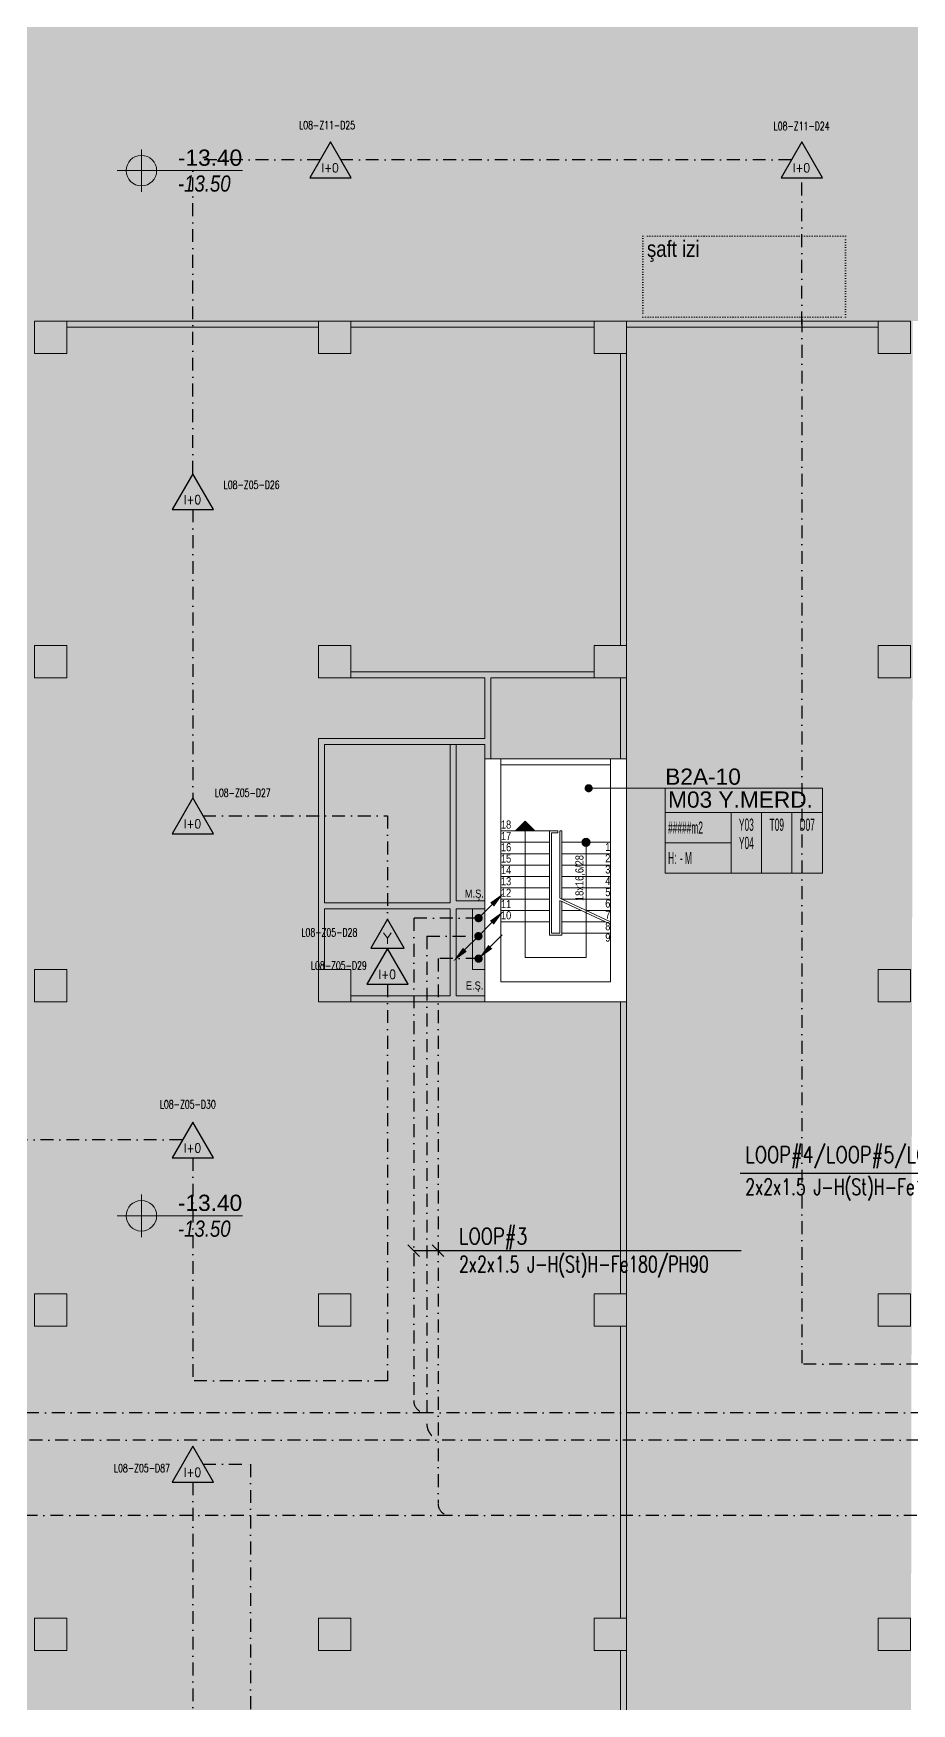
# Model space of a CAD drawing. Header units: metres. Extents: x -19121 to 152404, y -12107 to 29421.
# Drawn here: x 33357 to 35522, y 669 to 4790 of the extents above; entities that cross this region are included whole.
import ezdxf
from ezdxf.enums import TextEntityAlignment as Align

# ---------------------------------------------------------------- set-up
doc = ezdxf.new("R2010")
doc.units = ezdxf.units.M
doc.header["$LTSCALE"] = 50
doc.header["$MEASUREMENT"] = 0
doc.linetypes.add('DASHDOT', pattern=[25.4, 12.7, -6.35, 0, -6.35])
doc.linetypes.add('DOT2', pattern=[0.125, 0, -0.125])
doc.layers.get('0').update_dxf_attribs({"color": 9, "lineweight": 9})
for name, color, linetype, lineweight in [('00', 9, 'Continuous', 9), ('01', 9, 'Continuous', 9), ('06D', 9, 'Continuous', 9), ('09', 9, 'Continuous', 9), ('19', 9, 'Continuous', 9), ('20', 9, 'DOT2', 9), ('21', 9, 'Continuous', 9), ('21_mahal200', 9, 'Continuous', 9), ('E-DEDEKTÖR NUMARALARI', 20, 'Continuous', 30), ('E-KABLO', 7, 'Continuous', 30), ('E-KOMBİNE DEDEKTÖR (ISI+OPTİK DUMAN)', 7, 'Continuous', 30), ('E-OK', 3, 'Continuous', 30), ('E-YAZI', 7, 'Continuous', 30), ('E-YÜKSELTİLMİŞ DÖŞEME İÇİNDE DUMAN DEDEKTÖRÜ', 7, 'Continuous', 30)]:
    doc.layers.add(name, color=color, linetype=linetype, lineweight=lineweight)
doc.styles.add('Arial', font='arial.ttf', dxfattribs={"height": 2.5})
doc.styles.add('E-YAZI', font='txttw.shx', dxfattribs={"height": 200})
doc.styles.add('MuuM_TEXT-ITALIC', font='ARIALNI.TTF')
doc.styles.add('MuuM_TEXT-STANDART', font='ARIALN.TTF')
doc.dimstyles.new('MuuM_DIM200', dxfattribs={"dimscale": 20, "dimtxt": 2, "dimasz": 1, "dimexe": 1, "dimexo": 1, "dimgap": 1, "dimtad": 1, "dimdec": 1, "dimrnd": 0.5, "dimdsep": 46, "dimtxsty": 'MuuM_TEXT-STANDART', "dimblk": 'ARCHTICK', "dimcen": 0, "dimdle": 0.15, "dimclrd": 256, "dimclre": 256, "dimclrt": 256, "dimadec": 0, "dimazin": 0, "dimtfac": 5, "dimtdec": 1, "dimtix": 1, "dimtmove": 2, "dimatfit": 3, "dimldrblk": 'DOT', "dimfxl": 3, "dimfxlon": 1, "dimtolj": 1, "dimlwd": -1, "dimlwe": -1, "dimarcsym": 0})

# ---------------------------------------------------------------- blocks, each defined once
blk = doc.blocks.new('100_KOMBİNE DEDEKTÖR (ISI+OPTİK DUMAN) 085')
at = {"layer": 'E-KOMBİNE DEDEKTÖR (ISI+OPTİK DUMAN)', "color": 4}
blk.add_lwpolyline([(2.55, 0), (0, 4.42), (-2.55, 0)], close=True, dxfattribs=at)
at = {"layer": 'E-KOMBİNE DEDEKTÖR (ISI+OPTİK DUMAN)', "color": 3, "style": 'E-YAZI', "width": 0.8}
blk.add_text('I+O', height=1.102, dxfattribs=at).set_placement((-0.02, 1.22), align=Align.MIDDLE)
blk = doc.blocks.new('*U241')
at = {"layer": 'E-OK', "color": 3, "linetype": 'Continuous'}
blk.add_line((85, 85), (172, 172), dxfattribs=at)
at = {"layer": 'E-OK', "color": 4, "linetype": 'Continuous', "const_width": 30}
blk.add_lwpolyline([(-15, 0, 1), (15, 0, 1)], format="xyb", close=True, dxfattribs=at)
at = {"layer": 'E-OK', "color": 3, "linetype": 'Continuous'}
blk.add_solid([(99, 71), (71, 99), (0, 0)], dxfattribs=at)
blk = doc.blocks.new('*U239')
at = {"layer": 'E-OK', "color": 3, "linetype": 'Continuous'}
blk.add_line((-98, -98), (0, 0), dxfattribs=at)
at = {"layer": 'E-OK', "color": 4, "linetype": 'Continuous', "const_width": 30}
blk.add_lwpolyline([(-15, 0, 1), (15, 0, 1)], format="xyb", close=True, dxfattribs=at)
at = {"layer": 'E-OK', "color": 3, "linetype": 'Continuous'}
blk.add_solid([(-84, -112), (-112, -84), (-183, -183)], dxfattribs=at)
blk = doc.blocks.new('100_YÜKSELTİLMİŞ DÖŞEME İÇİNDE DUMAN DEDEKTÖRÜ 085')
at = {"layer": 'E-YÜKSELTİLMİŞ DÖŞEME İÇİNDE DUMAN DEDEKTÖRÜ', "color": 4}
blk.add_lwpolyline([(2.06, 0), (0, 3.57), (-2.06, 0)], close=True, dxfattribs=at)
at = {"layer": 'E-YÜKSELTİLMİŞ DÖŞEME İÇİNDE DUMAN DEDEKTÖRÜ', "color": 3, "style": 'E-YAZI'}
blk.add_text('Y', height=1.36, dxfattribs=at).set_placement((-0.02, 1.2), align=Align.MIDDLE)
blk = doc.blocks.new('p-kolon_80x80')
blk.add_lwpolyline([(-40, -40), (40, -40), (40, 40), (-40, 40)], close=True)
blk = doc.blocks.new('2.Bod.Ara.Sitatik Elk.')
at = {"layer": '01'}
blk.add_lwpolyline([(6510, -5630), (6510, -5630), (6510, -5630), (6510, -6180), (6780, -6180), (6780, -5755), (6780, -5755), (6780, -5630), (6820, -5630), (6820, -6230), (6470, -6230), (6470, -5630), (6510, -5630)], dxfattribs=at)
for p in [(5400, -4590), (6100, -4590), (6780, -4590), (7480, -4590), (5400, -5390), (6100, -5390), (7480, -5390), (5400, -6190), (6100, -6190), (7480, -6190), (5400, -6990), (6100, -6990), (6780, -6990), (7480, -6990), (5400, -7790), (6100, -7790), (6780, -7790), (7480, -7790)]:
    blk.add_blockref('p-kolon_80x80', p, dxfattribs=at)
at = {"layer": '01', "xscale": -1, "rotation": 180}
blk.add_blockref('p-kolon_80x80', (6780, -5390), dxfattribs=at)
blk = doc.blocks.new('p-M01-M02_merdiven-1050')
at = {"layer": '19'}
h = blk.add_hatch(color=256, dxfattribs=at)
h.dxf.hatch_style = 1
edge = h.paths.add_edge_path()
edge.add_arc((210, -344), 10, 270, 630)
h = blk.add_hatch(color=256, dxfattribs=at)
h.dxf.hatch_style = 1
h.paths.add_polyline_path([(84, -372), (36, -372), (60, -396)])
at = {"layer": '19', "linetype": 'Continuous'}
for points in [[(210, -344), (210, -120), (210, -60), (60, -60), (60, -372)], [(145, -200.7), (145, -120), (125, -120), (125, -120), (125, -367), (140, -367), (140, -372), (120, -372), (120, -367), (120, -115), (120, -115), (150, -115), (150, -198.4)], [(150, -120), (270, -120)], [(0, -148), (120, -148)], [(145, -200.7), (270, -142.4)], [(145, -206.3), (270, -148)], [(150, -148), (258, -148)], [(0, -176), (120, -176)], [(0, -204), (120, -204)], [(150, -176), (198, -176)], [(150, -204), (270, -204)], [(210, -176), (270, -176)], [(0, -232), (120, -232)], [(150, -232), (270, -232)], [(0, -260), (120, -260)], [(0, -288), (120, -288)], [(150, -260), (270, -260)], [(150, -288), (270, -288)], [(0, -316), (120, -316)], [(150, -316), (270, -316)], [(0, -344), (120, -344)], [(150, -344), (270, -344)], [(0, -372), (120, -372)]]:
    blk.add_lwpolyline(points, dxfattribs=at)
at = {"layer": '19'}
for points in [[(145, -206.3), (270, -148)], [(150, -204), (150, -372), (150, -372), (145, -372), (145, -372), (145, -206.3)]]:
    blk.add_lwpolyline(points, dxfattribs=at)
blk.add_lwpolyline([(84, -372), (36, -372), (60, -396)], close=True, dxfattribs=at)
blk.add_circle((210, -344), 10, dxfattribs=at)
blk = doc.blocks.new('0_elevationtarget-p-bk')
h = blk.add_hatch(color=250)
h.paths.add_polyline_path([(1.88, 0, 0.414214), (0, 1.88), (0, 0)])
h.paths.add_polyline_path([(0, 0), (-1.88, 0, 0.414214), (0, -1.88)])
blk.add_line((0, -2.62), (0, 2.62))
blk.add_lwpolyline([(12.45, 0), (-3, 0)])
blk.add_circle((0, 0), 1.88)
at = {"style": 'Arial'}
blk.add_attdef('BITMISKOT', text='', height=2, dxfattribs=at).set_placement((4.5, 0), align=Align.BOTTOM_LEFT)
at = {"style": 'MuuM_TEXT-ITALIC'}
blk.add_attdef('FINISHINGFLOORLEVEL', text='', height=2, dxfattribs=at).set_placement((4.5, -0.59), align=Align.TOP_LEFT)
blk = doc.blocks.new('_ArchTick')
at = {"color": 0, "linetype": 'ByBlock', "const_width": 0.15}
blk.add_lwpolyline([(-0.5, -0.5), (0.5, 0.5)], dxfattribs=at)
blk = doc.blocks.new('_Dot')
at = {"color": 0, "linetype": 'ByBlock', "lineweight": -2}
blk.add_line((-0.5, 0), (-1, 0), dxfattribs=at)
at = {"color": 0, "linetype": 'ByBlock', "const_width": 0.5}
blk.add_lwpolyline([(-0.25, 0, 1), (0.25, 0, 1)], format="xyb", close=True, dxfattribs=at)
blk = doc.blocks.new('0_roomno2')
blk.add_lwpolyline([(19.38, -10.5), (0, -10.5), (0, 0), (19.38, 0)], close=True)
for points in [[(0, -3), (19.38, -3)], [(8.12, -3), (8.12, -10.5)], [(11.88, -3), (11.88, -10.5)], [(15.62, -3), (15.62, -10.5)], [(0, -6.75), (8.12, -6.75)]]:
    blk.add_lwpolyline(points)
at = {"style": 'MuuM_TEXT-STANDART', "width": 0.6}
blk.add_text('H:', height=1.5, dxfattribs=at).set_placement((0.35, -8.61), align=Align.MIDDLE_LEFT)
at = {"style": 'Arial'}
blk.add_attdef('ODANO', (0, 1.17), '', height=2, dxfattribs=at)
blk.add_attdef('MEKANADI', text='', height=2, dxfattribs=at).set_placement((0.35, -3), align=Align.BOTTOM_LEFT)
at = {"style": 'MuuM_TEXT-STANDART', "width": 0.6}
for tag, p in [('M2', (0.35, -4.88)), ('TEMIZTAVANYUKSEKLIGI', (1.8, -8.61))]:
    blk.add_attdef(tag, text='', height=1.5, dxfattribs=at).set_placement(p, align=Align.MIDDLE_LEFT)
for tag, p in [('YER01', (10, -4.5)), ('TAVAN01', (13.75, -4.5)), ('DUVAR01', (17.5, -4.5)), ('YER02', (10, -6.75)), ('TAVAN02', (13.75, -6.75)), ('DUVAR02', (17.5, -6.75)), ('YER03', (10, -9)), ('TAVAN03', (13.75, -9)), ('DUVAR03', (17.5, -9))]:
    blk.add_attdef(tag, text='', height=1.5, dxfattribs=at).set_placement(p, align=Align.MIDDLE_CENTER)
blk = doc.blocks.new('2.Bod.Ara.Mimari Elk.')
at = {"layer": '00'}
for points in [[(5440, -4550), (6060, -4550), (6060, -4565), (5440, -4565)], [(6140, -4550), (6740, -4550), (6740, -4565), (6140, -4565)], [(7440, -4550), (6820, -4550), (6820, -4565), (7440, -4565)], [(6820, -4630), (6820, -5350), (6805, -5350), (6805, -4630)], [(6820, -5630), (6820, -5430), (6805, -5430), (6805, -5630)], [(6780, -5630), (6510, -5630), (6510, -5645), (6780, -5645), (6780, -5630), (6780, -5630)], [(6820, -6230), (6820, -6950), (6805, -6950), (6805, -6230)], [(6820, -7030), (6820, -7750), (6805, -7750), (6805, -7030)], [(6820, -7830), (6820, -8550), (6805, -8550), (6805, -7830)]]:
    blk.add_lwpolyline(points, close=True, dxfattribs=at)
for points in [[(6470, -5580), (6470, -5430), (6140, -5430), (6140, -5415), (6740, -5415), (6740, -5415), (6740, -5430), (6740, -5430), (6485, -5430), (6485, -5630), (6470, -5630), (6470, -5595)], [(6385, -6000), (6075, -6000), (6075, -6150), (6060, -6150), (6060, -5580), (6470, -5580)], [(6385, -5985), (6075, -5985), (6075, -5595), (6470, -5595)], [(6385, -5595), (6385, -5595), (6385, -5985)], [(6400, -5595), (6400, -5595), (6400, -5980), (6470, -5980)], [(6400, -6000), (6400, -6215), (6470, -6215), (6470, -6230), (6140, -6230), (6140, -6215), (6385, -6215), (6385, -6000)], [(6470, -6000), (6400, -6000)]]:
    blk.add_lwpolyline(points, dxfattribs=at)
at = {"layer": '06D'}
blk.add_lwpolyline([(6470, -6150), (6470, -6000), (6440, -6000), (6440, -6150), (6470, -6150)], dxfattribs=at)
at = {"layer": '20'}
blk.add_lwpolyline([(6860, -4540), (7360, -4540), (7360, -4340), (6860, -4340)], close=True, dxfattribs=at)
at = {"xscale": -1, "rotation": 180}
blk.add_blockref('p-M01-M02_merdiven-1050', (6510, -6180), dxfattribs=at)
at = {"layer": '21', "xscale": 20, "yscale": 20, "zscale": 20}
for p in [(5623.7, -4178.6), (5623.7, -6757.5)]:
    blk.add_blockref('0_elevationtarget-p-bk', p, dxfattribs=at).add_auto_attribs({'BITMISKOT': '-13.40', 'FINISHINGFLOORLEVEL': '-13.50'})
at = {"layer": '21_mahal200'}
ref = blk.add_blockref('0_roomno2', (6915.2, -5702.5), dxfattribs=dict(at, xscale=20, yscale=20, zscale=20))
ref.add_attrib('ODANO', 'B2A-10', (6915.2, -5693.9), dxfattribs={"layer": '0', "height": 40, "style": 'Arial'})
ref.add_attrib('MEKANADI', 'M03 Y.MERD.', dxfattribs={"layer": '0', "height": 40, "style": 'Arial'}).set_placement((6922.2, -5762.5), align=Align.BOTTOM_LEFT)
ref.add_attrib('M2', '#####m2', dxfattribs={"layer": '0', "height": 30, "style": 'MuuM_TEXT-STANDART', "width": 0.6}).set_placement((6922.2, -5800), align=Align.MIDDLE_LEFT)
ref.add_attrib('TEMIZTAVANYUKSEKLIGI', '- M', dxfattribs={"layer": '0', "height": 30, "style": 'MuuM_TEXT-STANDART', "width": 0.6}).set_placement((6951.2, -5874.7), align=Align.MIDDLE_LEFT)
ref.add_attrib('YER01', 'Y03', dxfattribs={"layer": '0', "height": 30, "style": 'MuuM_TEXT-STANDART', "width": 0.6}).set_placement((7115.2, -5792.5), align=Align.MIDDLE_CENTER)
ref.add_attrib('TAVAN01', 'T09', dxfattribs={"layer": '0', "height": 30, "style": 'MuuM_TEXT-STANDART', "width": 0.6}).set_placement((7190.2, -5792.5), align=Align.MIDDLE_CENTER)
ref.add_attrib('DUVAR01', 'D07', dxfattribs={"layer": '0', "height": 30, "style": 'MuuM_TEXT-STANDART', "width": 0.6}).set_placement((7265.2, -5792.5), align=Align.MIDDLE_CENTER)
ref.add_attrib('YER02', 'Y04', dxfattribs={"layer": '0', "height": 30, "style": 'MuuM_TEXT-STANDART', "width": 0.6}).set_placement((7115.2, -5837.5), align=Align.MIDDLE_CENTER)
at = {"layer": '21', "style": 'MuuM_TEXT-STANDART'}
for s, height, p in [('şaft izi ', 40, (6870.1, -4391.4)), ('18', 20, (6510, -5802.1)), ('17', 20, (6510, -5830.4)), ('16', 20, (6510, -5858.1)), ('15', 20, (6510, -5886.1)), ('14', 20, (6510, -5914.4)), ('13', 20, (6510, -5942.1)), ('M.Ş.', 20, (6421, -5972.7)), ('12', 20, (6510, -5970.4)), ('11', 20, (6510, -5998.4)), ('10', 20, (6510, -6026.1)), ('E.Ş.', 20, (6423.6, -6199.4))]:
    blk.add_text(s, height=height, dxfattribs=at).set_placement(p)
for s, p in [('1', (6780, -5857.4)), ('3', (6780, -5913)), ('2', (6780, -5885.4)), ('4', (6780, -5941.3)), ('5', (6780, -5968.7)), ('6', (6780, -5997)), ('7', (6780, -6025)), ('8', (6780, -6053)), ('9', (6780, -6081))]:
    blk.add_text(s, height=20, dxfattribs=at).set_placement(p, align=Align.RIGHT)
blk.add_text('18x16,6/28', height=20, rotation=90, dxfattribs=at).set_placement((6713.6, -5867.5), align=Align.RIGHT)
at = {"layer": '21_mahal200'}
blk.add_leader([(6726.4, -5702.5), (6915.2, -5702.5)], dimstyle='MuuM_DIM200', override={"dimasz": 1, "dimfxl": 10}, dxfattribs=at)

msp = doc.modelspace()

# ---------------------------------------------------------------- hatches: boundary and pattern name
at = {"layer": '09'}
h = msp.add_hatch(dxfattribs=at)
h.set_pattern_fill('DOTS', color=254, scale=500, style=0)
h.paths.add_polyline_path([(36440, 0), (35520, 0), (35525, 3280), (34820, 3280), (34820, 2400), (34470, 2400), (34470, 3000), (34820, 3000), (34820, 3280), (35525, 3280), (35525, 4080), (36440, 4080), (36440, 4815), (37107.55, 4815), (37126.22, 4852.74), (37840, 4695.28), (37840, 5012.92), (37032.01, 5412.52), (34612.68, 6498.17), (32732.97, 7160.29), (31694.58, 7435.76), (30863.59, 8784.38), (29981.24, 8784.38), (28060, 7479.72), (28040, 7466.14), (28040, 6780), (28745, 6780), (28745, 6430), (28040, 6430), (28040, 0), (28040, -500), (36440, -500)])
h.paths.add_polyline_path([(31660, 2400), (32440, 2400), (32440, 4080), (31660, 4080)], flags=16)
h.paths.add_polyline_path([(32380, 4800), (32381.57, 4800), (32381.57, 5000), (32385.54, 5000), (32385.54, 5350), (32380, 5350)], flags=16)
h.paths.add_polyline_path([(29210, 2690), (28860, 2690), (28860, 3280), (29210, 3280)], flags=16)
h.paths.add_polyline_path([(33355, 6040), (32690, 6040), (32690, 6390), (33355, 6390), (33355, 6670)], flags=16)

# ---------------------------------------------------------------- linework, layer by layer
at = {"layer": 'E-KABLO', "color": 6, "linetype": 'DASHDOT', "ltscale": 0.05}
for p, q in [((34064.19, 4478.16), (33750.35, 4478.16)), ((33750.35, 4084.55), (33750.35, 4478.16)), ((35226.25, 4478.08), (34115.17, 4478.08)), ((35251.76, 4071.98), (35251.76, 4433.92)), ((33750.34, 3703.57), (33750.35, 4090.62)), ((35251.76, 4084.94), (35251.76, 1506.04)), ((33750.35, 3615.33), (33750.35, 2903.65)), ((33775.85, 2859.49), (34230.43, 2859.49)), ((34230.43, 2859.49), (34230.43, 2604.37)), ((34455, 2606.99), (34295, 2606.99)), ((34295, 2606.99), (34295, 1416.37)), ((34230.43, 2443.65), (34230.43, 1465.46)), ((33724.85, 2059.49), (32798.02, 2059.49)), ((33750.34, 2015.25), (33750.34, 1465.46)), ((36114.38, 1506.04), (35251.76, 1506.04)), ((34230.43, 1465.46), (33750.34, 1465.46)), ((34325, 1386.37), (31915, 1386.37)), ((36570, 1386.37), (34325, 1386.37)), ((33775.83, 1259.41), (33892.39, 1259.41)), ((33892.39, 1259.41), (33892.39, 349.81)), ((33750.34, 1215.25), (33750.34, 601.51))]:
    msp.add_line(p, q, dxfattribs=at)
at = {"layer": 'E-KABLO', "color": 3, "linetype": 'DASHDOT', "ltscale": 0.05}
for p, q in [((34327.42, 2562.46), (34454.56, 2562.46)), ((34327.42, 2562.46), (34327.42, 1358.9)), ((39230.78, 1318.9), (30140.55, 1318.9))]:
    msp.add_line(p, q, dxfattribs=at)
at = {"layer": 'E-KABLO', "color": 4, "linetype": 'DASHDOT', "ltscale": 0.05}
for p, q in [((34355, 2506.99), (34355, 1163.84)), ((34455, 2506.99), (34355, 2506.99)), ((34385, 1132.61), (31975, 1132.61)), ((36680, 1132.61), (34385, 1132.61))]:
    msp.add_line(p, q, dxfattribs=at)
at = {"layer": 'E-KABLO'}
for p, q in [((34280.86, 1800.39), (34309.14, 1772.1)), ((34340.86, 1800.39), (34369.14, 1772.1))]:
    msp.add_line(p, q, dxfattribs=at)
for points in [[(36650, 1976.86), (35100.07, 1976.86)], [(35102.09, 1786.24), (34295, 1786.24)]]:
    msp.add_lwpolyline(points, dxfattribs=at)
at = {"layer": 'E-KABLO', "color": 6, "linetype": 'DASHDOT', "ltscale": 0.05}
msp.add_arc((34325, 1416.37), 30, 180, 270, dxfattribs=at)
at = {"layer": 'E-KABLO', "color": 3, "linetype": 'DASHDOT', "ltscale": 0.05}
msp.add_arc((34367.42, 1358.9), 40, 180, 270, dxfattribs=at)
at = {"layer": 'E-KABLO', "color": 4, "linetype": 'DASHDOT', "ltscale": 0.05}
msp.add_arc((34385, 1162.61), 30, 180, 270, dxfattribs=at)

# ---------------------------------------------------------------- block references
at = {"layer": '06D'}
for name in ['2.Bod.Ara.Sitatik Elk.', '2.Bod.Ara.Mimari Elk.']:
    msp.add_blockref(name, (28000, 8630), dxfattribs=at)
at = {"layer": 'E-KOMBİNE DEDEKTÖR (ISI+OPTİK DUMAN)', "xscale": 20, "yscale": 20, "zscale": 20}
for p in [(34089.67, 4433.92), (35251.74, 4433.92), (33750.34, 3615.25), (33750.34, 2815.25), (34230.43, 2443.65), (33750.34, 2015.25), (33750.34, 1215.25)]:
    msp.add_blockref('100_KOMBİNE DEDEKTÖR (ISI+OPTİK DUMAN) 085', p, dxfattribs=at)
at = {"layer": 'E-OK', "xscale": -0.34, "yscale": 0.34, "zscale": 0.34}
for name, p, rotation in [('*U239', (34455, 2606.99), 90), ('*U239', (34454.56, 2562.46), 90), ('*U239', (34454.56, 2562.46), 270), ('*U241', (34455, 2506.99), 270)]:
    msp.add_blockref(name, p, dxfattribs=dict(at, rotation=rotation))
at = {"layer": 'E-YÜKSELTİLMİŞ DÖŞEME İÇİNDE DUMAN DEDEKTÖRÜ', "xscale": 20, "yscale": 20, "zscale": 20}
msp.add_blockref('100_YÜKSELTİLMİŞ DÖŞEME İÇİNDE DUMAN DEDEKTÖRÜ 085', (34230.43, 2533.06), dxfattribs=at)

# ---------------------------------------------------------------- texts
at = {"layer": 'E-DEDEKTÖR NUMARALARI', "style": 'E-YAZI', "width": 0.7}
for s, p in [('L08-Z11-D25', (34012.5, 4553.63)), ('L08-Z11-D24', (35182.35, 4551.43)), ('L08-Z05-D26', (33826.5, 3666.3)), ('L08-Z05-D27', (33804.51, 2906.23)), ('L08-Z05-D28', (34018.07, 2561.76)), ('L08-Z05-D29', (34041.43, 2480)), ('L08-Z05-D30', (33668.99, 2137.42)), ('L08-Z05-D87', (33555.88, 1240))]:
    msp.add_text(s, height=20, dxfattribs=at).set_placement(p)
at = {"layer": 'E-YAZI', "color": 3, "style": 'E-YAZI'}
for s, width, p in [('LOOP#4/LOOP#5/LOOP#6/LOOP#7/LOOP#11/LOOP#12', 0.8, (35112.72, 2003.4)), ('2x2x1.5 J-H(St)H-Fe180/PH90', 0.7, (35112.72, 1923.83)), ('LOOP#3', 0.8, (34406.87, 1802.24)), ('2x2x1.5 J-H(St)H-Fe180/PH90', 0.7, (34406.87, 1733.21))]:
    msp.add_text(s, height=40, dxfattribs=dict(at, width=width)).set_placement(p)

doc.saveas('drawing.dxf')
